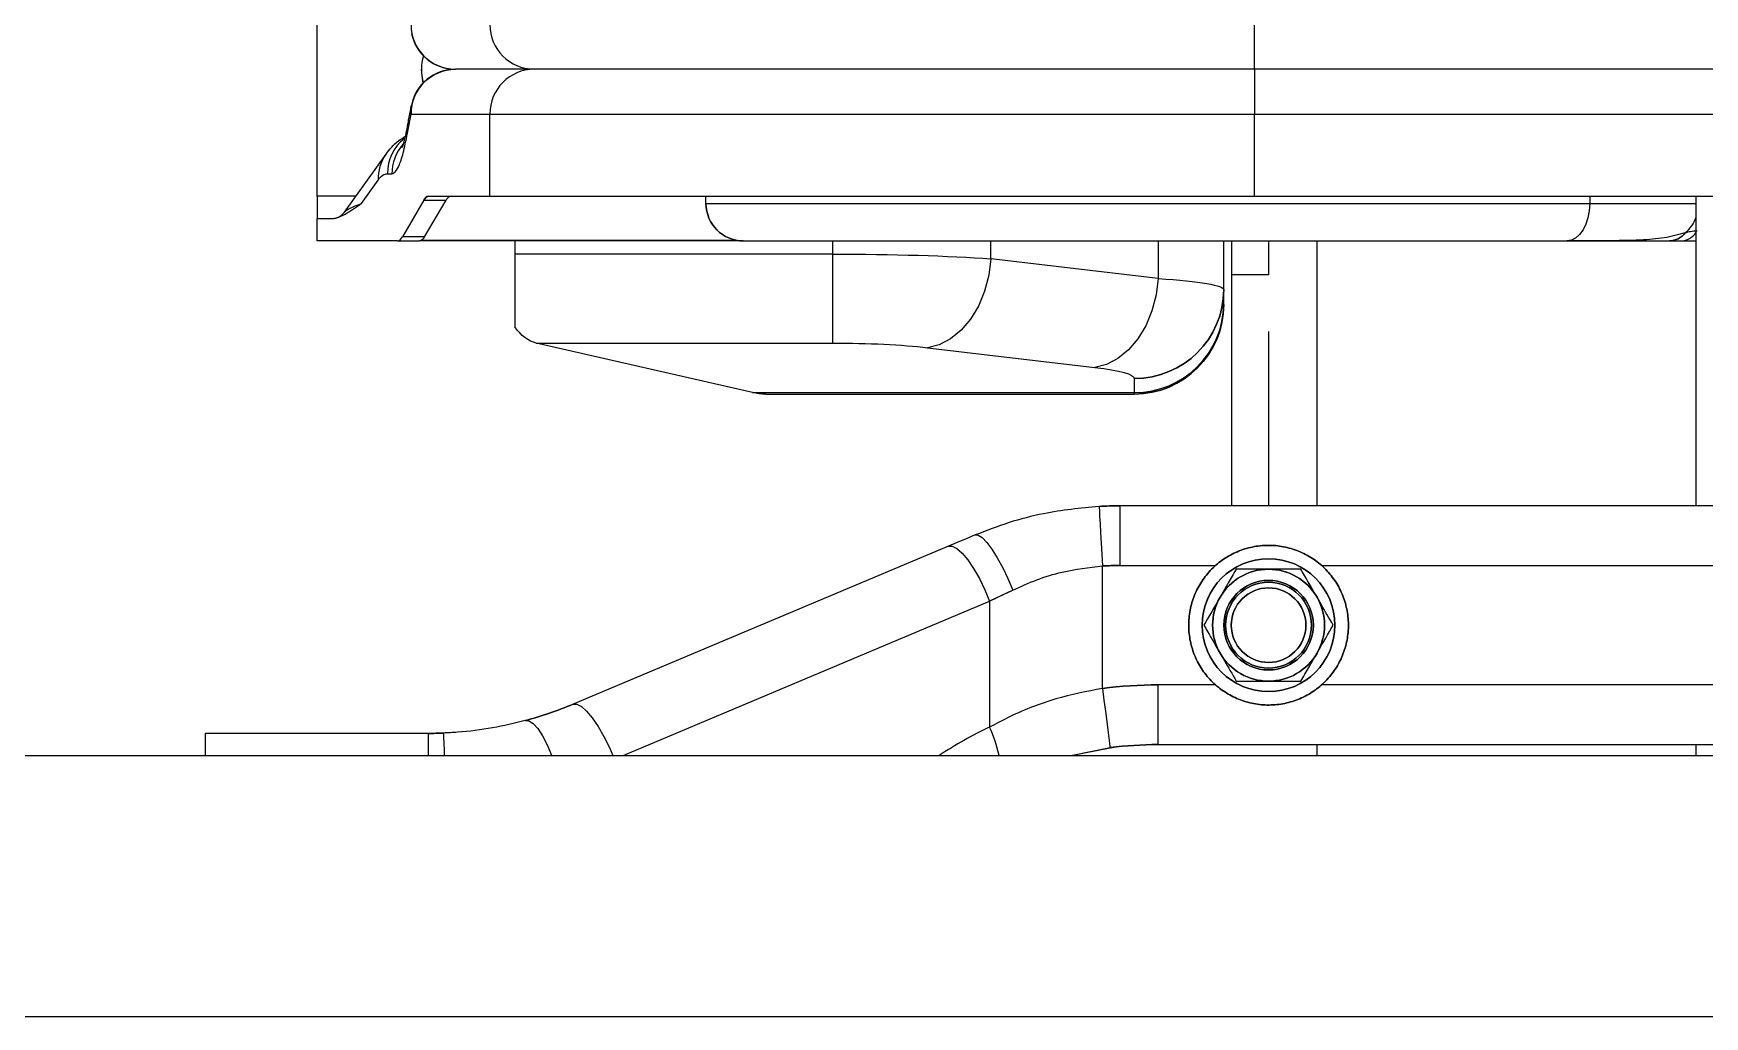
# Model space of a CAD drawing. Header units: inches. Extents: x -1851 to 6314, y -1304 to 4687.
# Drawn here: x -20.46 to -11.64, y 3146.52 to 3151.71 of the extents above; entities that cross this region are included whole.
import ezdxf

# ---------------------------------------------------------------- set-up
doc = ezdxf.new("R2010")
doc.units = ezdxf.units.IN
doc.header["$MEASUREMENT"] = 0

# ---------------------------------------------------------------- blocks, each defined once
blk = doc.blocks.new('2.4.20_7-7_Mid Plan View')
at = {"color": 7, "linetype": 'Continuous', "lineweight": 25}
for p, q in [((8.978616916656481, 1.149999979883432), (8.978616916656481, -1.149999972432852)), ((8.981566631317126, 0.2124999947845936), (8.978616916656481, 0.2124999947845936)), ((8.981566631317126, 0.1825890280306339), (8.981566631317126, 0.2124999947845936)), ((9.047566616058337, 0.1974999941885471), (9.050565921783434, 0.1974999941885471)), ((9.047566616058337, 0.1867254413664341), (9.047566616058337, 0.1974999941885471)), ((9.050565921783434, 0.1974999941885471), (9.050565921783434, 0.1954260803759098)), ((9.053566181182848, 0.1974999941885471), (9.050565921783434, 0.1974999941885471)), ((9.053566181182848, 0.1974999941885471), (9.081232273101794, 0.1974999941885471)), ((9.051401340484606, 0.1938375718891621), (9.059206211090075, 0.1882461346685886)), ((9.052566730499255, 0.1915615536272526), (9.055711948394762, 0.1893080063164234)), ((9.047566616058337, 0.1867254413664341), (9.047566616058337, 0.183755774050951)), ((9.053014003753649, 0.1831702776253223), (9.048118793487536, 0.186063427478075)), ((9.048118793487536, 0.1830937601625919), (9.048118793487536, 0.186063427478075)), ((9.056566440582262, 0.1880715824663639), (9.056566440582262, 0.1874641515314579)), ((9.047566616058337, 0.1403801031410694), (9.047566616058337, 0.183755774050951)), ((9.062281810760485, 0.1853283233940601), (9.064566814422594, 0.1848992593586445)), ((9.064566814422594, 0.1848992593586445), (9.064566814422594, 0.1743337400257587)), ((9.048118793487536, 0.1830937601625919), (9.053014003753649, 0.1802006103098392)), ((9.053014003753649, 0.1831702776253223), (9.053014003753649, 0.1802006103098392)), ((9.053566181182848, 0.1825082637369633), (9.053566181182848, 0.1743337400257587)), ((9.070566379547106, 0.1683944053947926), (9.070566379547106, 0.1789599098265171)), ((9.053566181182848, 0.1743337400257587), (9.064566814422594, 0.1743337400257587)), ((9.053566181182848, 0.1743337400257587), (9.053566181182848, 0.07188011333346367)), ((9.064566814422594, 0.1743337400257587), (9.064566814422594, 0.07188011333346367)), ((9.045790874481188, 0.1710000075399876), (9.036044322967516, 0.1710000075399876)), ((9.045790874481188, 0.128426406532526), (9.045790874481188, 0.1710000075399876)), ((9.047566616058337, 0.1710000075399876), (9.045790874481188, 0.1710000075399876)), ((9.027237140655505, 0.1391497291624546), (9.033873760223376, 0.1681241132318974)), ((9.033873760223376, 0.1681241132318974), (9.033873760223376, 0.128426406532526)), ((9.070566379547106, 0.07188011333346367), (9.070566379547106, 0.1683944053947926)), ((9.006639682769762, 0.1128998436033726), (8.985478603363024, 0.1632003970444202)), ((9.052566730499255, 0.145380113273859), (9.053566181182848, 0.145380113273859)), ((9.027237140655505, 0.1391497291624546), (9.027237140655505, 0.08800000324845314)), ((9.047566616058337, 0.1403801031410694), (9.047566616058337, 0.03002115339040756)), ((9.027032100677477, 0.1373486258089542), (9.027032100677477, 0.08800000324845314)), ((9.045790874481188, 0.128426406532526), (9.033873760223376, 0.128426406532526)), ((9.033252918243395, 0.1156984828412533), (9.030614101409899, 0.09327207878232002)), ((8.99926587295531, 0.107378538697958), (8.982411586761462, 0.107378538697958)), ((9.000780307769762, 0.104274895042181), (8.99926587295531, 0.107378538697958)), ((9.042532169342028, 0.0847867988049984), (9.045170986175524, 0.1072132028639317)), ((8.978616916656481, 0.09649438038468361), (8.979653560638415, 0.09123268350958824)), ((8.987587177276598, 0.09225906804203987), (9.004000865936266, 0.09225906804203987)), ((9.012066089630114, 0.08991097286343575), (9.004066669464098, 0.08991097286343575)), ((9.012066089630114, -0.08991097286343575), (9.012066089630114, 0.08991097286343575)), ((9.027237140655505, 0.08800000324845314), (9.027032100677477, 0.08800000324845314)), ((9.029116832733141, 0.08800000324845314), (9.027237140655505, 0.08800000324845314)), ((8.988065921783434, 0.08481782302260399), (8.980066501617419, 0.08481782302260399)), ((8.980066501617419, 0.08481782302260399), (8.980066501617419, -0.08481781557202339)), ((9.039032184600817, 0.07600000128149986), (9.039155208587633, 0.07600000128149986)), ((9.039155208587633, 0.07600000128149986), (9.04103490066527, 0.07600000128149986)), ((9.04103490066527, 0.07600000128149986), (9.047566616058337, 0.07600000128149986)), ((9.042993747711169, 0.07493000105023384), (9.047566616058337, 0.07493000105023384)), ((9.042993747711169, 0.07000240311026573), (9.042993747711169, 0.07493000105023384)), ((9.053566181182848, 0.07188011333346367), (9.064566814422594, 0.07188011333346367)), ((9.053566181182848, 0.07188011333346367), (9.053566181182848, -0.07188010588288307)), ((9.070566379547106, 0.07188011333346367), (9.064566814422594, 0.07188011333346367)), ((9.064566814422594, 0.07188011333346367), (9.064566814422594, -0.07188010588288307)), ((9.070566379547106, -0.07188010588288307), (9.070566379547106, 0.07188011333346367)), ((9.070566379547106, 0.07188011333346367), (9.076565944671618, 0.07188011333346367)), ((9.047566616058337, 0.07000240311026573), (9.042993747711169, 0.07000240311026573)), ((8.978616916656481, 0.06349999830126762), (8.980066501617419, 0.06349999830126762)), ((9.012066089630114, 0.06349999830126762), (9.047566616058337, 0.06349999830126762)), ((9.047566616058337, 0.01473612803965807), (9.047566616058337, 0.01270000170916319)), ((9.048646175384516, 0.01416824385523796), (9.048649036407458, 0.01415961422026157)), ((8.978616916656481, 0.01270000170916319), (8.980066501617419, 0.01270000170916319)), ((9.012066089630114, 0.01270000170916319), (9.053566181182848, 0.01270000170916319))]:
    blk.add_line(p, q, dxfattribs=at)
at = {"color": 8, "linetype": 'Continuous', "lineweight": 25}
for p, q in [((9.053566181182848, 0.1922866739332676), (9.053566181182848, 0.1974999941885471)), ((8.981566631317126, 0.1825890280306339), (8.978616916656481, 0.1825890280306339)), ((9.04766389083861, 0.1834765858948231), (9.04766389083861, 0.1413606889545918)), ((8.978616916656481, 0.1564603187143803), (8.99926587295531, 0.107378538697958)), ((9.052566730499255, 0.145380113273859), (9.052566730499255, 0.02696575410664082)), ((9.047566616058337, 0.128426406532526), (9.045790874481188, 0.128426406532526)), ((9.045170986175524, 0.1072132028639317), (9.047566616058337, 0.1072132028639317)), ((9.004066669464098, 0.08991097286343575), (9.004066669464098, 0.07710563018918037)), ((8.988065921783434, 0.07710563018918037), (8.988065921783434, 0.08481782302260399)), ((9.047566616058337, 0.0847867988049984), (9.042532169342028, 0.0847867988049984)), ((8.988065921783434, -0.06289437040686607), (8.988065921783434, 0.06289437040686607)), ((9.004066669464098, 0.06289437040686607), (9.004066669464098, -0.06289437040686607)), ((9.053566181182848, 0.02696575410664082), (9.052566730499255, 0.02696575410664082)), ((9.052566730499255, 0.02696575410664082), (9.052566730499255, 0.01270000170916319))]:
    blk.add_line(p, q, dxfattribs=at)
at = {"color": 8, "linetype": 'Continuous', "lineweight": 25, "flags": 128}
for points in [[(9.062281810760485, 0.1853283233940601), (9.06284829330443, 0.1853494681417942), (9.063295566558825, 0.1853027231991291)], [(8.981607639312731, 0.1805648095905781), (8.98145409774779, 0.1805585958063602), (8.980999195098864, 0.1805401630699635), (8.980260097503649, 0.180510226637125), (8.97926636886596, 0.180469948798418), (8.978616916656481, 0.1804436631500721)], [(8.983278476715075, 0.1696162261068821), (8.983239376068102, 0.1691089607775211), (8.982875072479235, 0.168535266071558), (8.98219987106322, 0.1679194457828999), (8.981243335723864, 0.1672875769436359), (8.980046474456774, 0.1666664220392704), (8.978657924652087, 0.1660822965204716), (8.978616916656481, 0.166066724807024)], [(8.985478603363024, 0.1632003970444202), (8.985497676849352, 0.1626980192959309), (8.98518773269652, 0.1620802916586399), (8.984564983367907, 0.1613746024668217), (8.983654224395739, 0.1606122888624668), (8.982497417449938, 0.1598271615803242), (8.98114606094359, 0.159054059535265), (8.97966023635863, 0.1583272852003574), (8.978616916656481, 0.1578808464109898)]]:
    blk.add_lwpolyline(points, dxfattribs=at)
at = {"color": 7, "linetype": 'Continuous', "lineweight": 25, "flags": 128}
for points in [[(9.068743907928454, 0.1832669265568256), (9.068977558135973, 0.1833244897425175), (9.070526325225817, 0.1834999956190586)], [(9.045170986175524, 0.1072132028639317), (9.042959415435778, 0.1074896864593029), (9.040824138641344, 0.1080493740737438), (9.038838588714587, 0.1088729463517666), (9.037071430206286, 0.1099320016801357), (9.035584651947008, 0.1111899949610233), (9.034427845001208, 0.1126035340130329), (9.033641063690173, 0.114123847335577), (9.033252918243395, 0.1156984828412533)], [(9.006639682769762, 0.1128998436033726), (9.00665875625609, 0.1123974733054638), (9.006348812103258, 0.1117797382175922), (9.005725109100329, 0.1110740564763546), (9.004815303802484, 0.1103117354214191), (9.003658496856676, 0.1095266081392765), (9.002307140350329, 0.1087535060942173), (9.000821315765368, 0.1080267317593098), (8.99926587295531, 0.107378538697958)], [(9.008154117584215, 0.10929961130023), (9.007645809173571, 0.1105068735778332), (9.007141315460192, 0.1117071397602558), (9.006639682769762, 0.1128998436033726)], [(9.008154117584215, 0.10929961130023), (9.008137905120837, 0.1088939271867275), (9.007804119110094, 0.1083719842135906), (9.007167064666735, 0.1077562905848026), (9.00625535202025, 0.1070733778178692), (9.005108081817614, 0.1063527055084705), (9.003772937774645, 0.1056253425776958), (9.002310001373278, 0.104922641068697), (9.000780307769762, 0.104274895042181)], [(8.987587177276598, 0.09225906804203987), (8.986039363861071, 0.09205882623791695), (8.98455067825316, 0.09186628833413124), (8.983179294586169, 0.0916888378560543), (8.98197671127318, 0.09153330698609352), (8.980990612030016, 0.09140566363930702), (8.9802572364807, 0.09131081774830818), (8.979805194854723, 0.0912524051964283), (8.979653560638415, 0.09123268350958824)], [(9.011987888336169, 0.09270631894469261), (9.011834346771227, 0.09269772842526436), (9.011380397796618, 0.09267227724194527), (9.01064225387572, 0.09263094142079353), (9.009648525238024, 0.0925753228366375), (9.008438312530505, 0.09250754490494728), (9.007057392120348, 0.0924302227795124), (9.005559169769281, 0.09234632179141045), (9.004000865936266, 0.09225906804203987)], [(9.042532169342028, 0.0847867988049984), (9.040320598602289, 0.08506328240036964), (9.038185321807848, 0.08562296256422997), (9.03619977188109, 0.08644654229283333), (9.03443261337279, 0.08750559762120247), (9.032945835113512, 0.08876359090209007), (9.031789028167712, 0.09017712995409966), (9.031002246856676, 0.09169744327664375), (9.030614101409899, 0.09327207878232002)], [(9.052566730499255, 0.02696575410664082), (9.051591121673571, 0.02702446281909943), (9.050652706146227, 0.02719833329319954), (9.049788677215563, 0.02748068235814571), (9.04903050613402, 0.02786066010594368), (9.048408710479723, 0.02832366526126862), (9.047947132110583, 0.02885190211236477), (9.047661983489977, 0.02942507527768612), (9.047566616058337, 0.03002115339040756)]]:
    blk.add_lwpolyline(points, dxfattribs=at)
at = {"color": 7, "linetype": 'Continuous', "lineweight": 25}
for radius in [0.008899999999999655, 0.00600000000000227, 0.005749999999998731, 0.004999999999998858]:
    blk.add_circle((8.996066346217159, 0.07000000143648322), radius, dxfattribs=at)
at = {"color": 8, "linetype": 'Continuous', "lineweight": 25}
for centre, radius, start, end in [((9.055883785710964, 0.1835920569212703), 0.00571853176533434, 54.44437644904148, 91.72195165975398), ((9.056576995496801, 0.1820564034183576), 0.00601518830842919, 38.32860172766701, 90.10053756182958), ((9.056570622661976, 0.1814292924580627), 0.006034860522445154, 49.27456143060407, 90.03970523188623), ((9.06496676702562, 0.1809102811571393), 0.004008978570258373, 78.43694918407405, 95.72559313843215), ((8.930066346217156, 0.08239870354512391), 0.05800000000000305, 25.51115838968709, 33.16642378416205), ((8.973631956859112, 0.126966334942864), 0.02146540619123364, 283.4285299490258, 294.1428472533921), ((9.050064970366105, 0.0147955739171266), 0.002499061435720119, 181.3630393906371, 236.986655317402), ((9.052465834805414, 0.01736965099709664), 0.00498385451029049, 219.9677000795898, 249.5463814380962), ((9.052470611393769, 0.01737072528482031), 0.004991559840874433, 220.0389436383658, 249.3454688877891)]:
    blk.add_arc(centre, radius, start, end, dxfattribs=at)
at = {"color": 7, "linetype": 'Continuous', "lineweight": 25}
for centre, radius, start, end in [((9.04844985984094, 0.1869008548017632), 0.0009004940048676027, 191.2328589594889, 248.4292587916995), ((9.048449811322602, 0.1839311470177449), 0.0009004385333286092, 191.2309346265793, 248.4311831245182), ((9.064596255294685, 0.178929128344663), 0.005970203605319637, 0.2954098264737676, 90.28254389036731), ((9.064566346217159, 0.1789599154050165), 0.006000000000003063, 0, 78.42484542471738), ((9.07656634621716, 0.1789599154050165), 0.005999999999999652, 101.575154575236, 180), ((9.07653650379952, 0.178929128344663), 0.005970203605316243, 89.71745610960053, 179.7045901735531), ((9.031566346217158, 0.1825890292047632), 0.05000000000000249, 180, 182.3202151889458), ((9.052682985918583, 0.1823328907701693), 0.0009004385333288086, 11.23093462678761, 68.43118312413337), ((9.070532054481877, 0.1765000014364659), 0.007000000000001047, 74.73667991958321, 104.8078126904653), ((9.052682937400224, 0.1793631829861511), 0.0009004940048858953, 11.23285896011146, 68.42925879052544), ((9.064596261420153, 0.1683636151221037), 0.005970197525272597, 0.2954944937541811, 90.28260296469156), ((9.07653649767406, 0.1683636151221322), 0.005970197525262629, 89.71739703530682, 179.7045055063403), ((9.031566346217158, 0.1825890292047632), 0.05000000000000238, 195.0377895042695, 202.8159866547315), ((9.052566346217159, 0.1403801099505699), 0.004999999999998858, 90, 180), ((8.930066346217156, 0.08481781989948445), 0.05800000000000424, 0, 7.371212211956043), ((8.96206634621716, 0.08991097366819645), 0.04200000000000065, 0, 3.204902050822581), ((8.96206634621716, 0.08991097366819645), 0.05000000000000052, 0, 3.204902050822581), ((8.930066346217156, 0.08481781989948445), 0.05000000000000222, 0, 7.371212211956043), ((9.039032054481869, 0.08800000143645548), 0.01200000000000272, 180, 270), ((9.039198610046402, 0.08796145405042921), 0.01196153150854876, 179.8153488813541, 269.7921063981848), ((9.041077914649495, 0.0879610692215067), 0.01196114528246766, 179.8134995177888, 269.7939557617491), ((8.996066346217159, 0.07000000143648322), 0.01070000000000222, 91.87499999999073, 103.1250000000065), ((8.996066346217159, 0.07000000143648322), 0.01070000000000222, 80.62499999999986, 91.87499999999073), ((8.996066346217159, 0.07000000143648322), 0.01070000000000235, 125.6249999999912, 136.8750000000008), ((8.996066346217159, 0.07000000143648322), 0.0106999999999986, 114.3749999999999, 125.6249999999912), ((8.996066346217159, 0.07000000143648322), 0.01069999999999899, 103.1250000000065, 114.3749999999999), ((8.996066346217159, 0.07000000143648322), 0.01069999999999878, 69.374999999998, 80.62499999999986), ((8.996066346217159, 0.07000000143648322), 0.01070000000000279, 58.12500000000664, 69.374999999998), ((8.996066346217159, 0.07000000143648322), 0.01070000000000279, 46.87500000001175, 58.12500000000664), ((8.996066346217159, 0.07000000143648322), 0.01070000000000235, 136.8750000000008, 148.1249999999977), ((8.996066346217159, 0.07000000143648322), 0.007500000000001459, 120.0000000000059, 180), ((8.996066346217159, 0.07000000143648322), 0.007500000000001459, 59.99999999999407, 120.0000000000059), ((8.996066346217159, 0.07000000143648322), 0.007500000000001459, 0, 59.99999999999407), ((8.996066346217159, 0.07000000143648322), 0.0106999999999986, 35.62499999999674, 46.87500000001175), ((8.996066346217159, 0.07000000143648322), 0.0106999999999986, 24.37500000000446, 35.62499999999674), ((8.996066346217159, 0.07000000143648322), 0.01070000000000134, 148.1249999999977, 159.3749999999914), ((8.996066346217159, 0.07000000143648322), 0.01069999999999853, 13.12500000001192, 24.37500000000446), ((8.996066346217159, 0.07000000143648322), 0.01070000000000242, 170.6249999999887, 181.8750000000022), ((8.996066346217159, 0.07000000143648322), 0.01070000000000242, 159.3749999999914, 170.6249999999887), ((8.996066346217159, 0.07000000143648322), 0.01070000000000057, 1.875000000002146, 13.12500000001192), ((8.996066346217159, 0.07000000143648322), 0.01070000000000057, 181.8750000000022, 193.1249999999977), ((8.996066346217159, 0.07000000143648322), 0.007500000000001459, 180, 239.9999999999941), ((8.996066346217159, 0.07000000143648322), 0.007500000000001459, 300.0000000000048, 0), ((8.996066346217159, 0.07000000143648322), 0.01070000000000242, 350.6249999999887, 1.875000000002146), ((8.996066346217159, 0.07000000143648322), 0.01070000000000026, 193.1249999999977, 204.3750000000045), ((8.996066346217159, 0.07000000143648322), 0.01070000000000242, 339.3750000000061, 350.6249999999887), ((8.996066346217159, 0.07000000143648322), 0.01070000000000058, 204.3750000000045, 215.6250000000128), ((8.996066346217159, 0.07000000143648322), 0.01070000000000134, 328.1249999999977, 339.3750000000061), ((8.996066346217159, 0.07000000143648322), 0.01070000000000476, 215.6250000000128, 226.874999999995), ((8.996066346217159, 0.07000000143648322), 0.007500000000001459, 239.9999999999941, 300.0000000000048), ((8.996066346217159, 0.07000000143648322), 0.01070000000000134, 316.8750000000009, 328.1249999999977), ((8.996066346217159, 0.07000000143648322), 0.01070000000000476, 226.874999999995, 238.1249999999924), ((8.996066346217159, 0.07000000143648322), 0.01070000000000011, 238.1249999999924, 249.3750000000027), ((8.996066346217159, 0.07000000143648322), 0.01070000000000093, 294.3749999999937, 305.6249999999912), ((8.996066346217159, 0.07000000143648322), 0.0106999999999986, 305.6249999999912, 316.8750000000009), ((8.996066346217159, 0.07000000143648322), 0.01070000000000215, 249.3750000000027, 260.6250000000031), ((8.996066346217159, 0.07000000143648322), 0.01070000000000215, 260.6250000000031, 271.8749999999907), ((8.996066346217159, 0.07000000143648322), 0.01069999999999899, 271.8749999999907, 283.1250000000047), ((8.996066346217159, 0.07000000143648322), 0.01070000000000093, 283.1250000000047, 294.3749999999937), ((9.05024570666625, 0.01631762971260287), 0.002679246141194136, 180.6173693926972, 233.3440919959737), ((9.050246264339055, 0.01631140907397821), 0.002679805619434724, 180.6208774769205, 233.4143489784918)]:
    blk.add_arc(centre, radius, start, end, dxfattribs=at)
at = {"color": 8, "linetype": 'Continuous', "lineweight": 25, "extrusion": (0, 0, -1)}
blk.add_ellipse((9.052566346217159, 0.1856222108395684), major_axis=(-0.001407997862647788, 0.008289600608815126), ratio=0.1648164846434843, start_param=0.1648016987791448, end_param=0.8004406874637187, dxfattribs=at)
at = {"color": 7, "linetype": 'Continuous', "lineweight": 25, "extrusion": (0, 0, -1)}
for centre, major_axis, ratio, start_param, end_param in [((9.01256634621716, 0.1880715889469684), (-0.04399999999999916, 0), 0.1432846062742396, 2.944197093739786, 3.141592653589792), ((9.045791192872809, 0.1674036711612246), (-0.0119999999999993, 0), 0.5137614678898509, 0.1171249196963481, 0.6228265854122981), ((9.05703205448187, 0.1373486252896896), (-0.03000000000000337, 0), 0.5137614678897633, 0, 0.117124919696348), ((9.031755466060059, 0.1284264083076607), (0, 0.01800000000000066), 0.1176634578614684, 1.570796326794897, 2.356194490192094), ((9.043673250631304, 0.1284264083076607), (0, 0.02999999999999997), 0.07059807471688373, 1.570796326794897, 2.356194490192058), ((9.02911669748018, 0.1060000014364846), (0, 0.01800000000000066), 0.1176634578614684, 2.356194490192094, 3.141592653589792), ((9.041034482051433, 0.1060000014364846), (0, 0.02999999999999997), 0.07059807471688373, 2.356194490192709, 3.141592653589791)]:
    blk.add_ellipse(centre, major_axis=major_axis, ratio=ratio, start_param=start_param, end_param=end_param, dxfattribs=at)
at = {"color": 7, "linetype": 'Continuous', "lineweight": 25}
for points, knots in [([(9.050565921783434, 0.1954260803759098), (9.050588840677872, 0.1952369269240819), (9.050657612114751, 0.1946693448050496), (9.05112869268893, 0.1937251763827703), (9.051841435800494, 0.1926310618349589), (9.05230935361767, 0.1919104468849469), (9.05256354997918, 0.1915658650557077), (9.052566730499255, 0.1915615536272526)], [0, 0, 0, 0, 0.1464037543142244, 0.4393055072735001, 0.7322733593690604, 0.9966501882663106, 1, 1, 1, 1]), ([(9.050622188568102, 0.1949949450790882), (9.050622505803464, 0.1949935293028204), (9.050657436681025, 0.1948376377669376), (9.05077424482322, 0.1945399164731043), (9.051035423768607, 0.1941387848582963), (9.051279470927579, 0.1939378817490933), (9.051401340484606, 0.1938375569880009)], [0, 0, 0, 0, 0.003056852996685747, 0.3365909702571975, 0.6687141742596876, 1, 1, 1, 1]), ([(9.059206211090075, 0.1882461346685886), (9.059517812170636, 0.1880060562774872), (9.06012611762814, 0.1875373769158273), (9.060961774494114, 0.1866763577442896), (9.061406821834037, 0.1859573397156566), (9.061602794647204, 0.1856407262384892)], [0, 0, 0, 0, 0.3701808604329945, 0.722664495441537, 1, 1, 1, 1]), ([(9.056566440582262, 0.1874641515314579), (9.056626851923934, 0.1872966972543111), (9.056749414745017, 0.1869569652099301), (9.05778231939507, 0.1864194741465042), (9.059524444371132, 0.1858591784844918), (9.061353022198691, 0.1855071360965894), (9.062281810760485, 0.1853283233940601)], [0, 0, 0, 0, 0.2156751650748037, 0.4375628141798842, 0.714321579839608, 1, 1, 1, 1]), ([(9.060078823089587, 0.1860664077103138), (9.060075922717584, 0.1860677139539177), (9.060067178403525, 0.1860716521398444), (9.060329821711765, 0.185972406826636), (9.060853417419619, 0.1858180913876595), (9.061710059335976, 0.1856094162238833), (9.062554494801002, 0.1854301283318307), (9.063181828329522, 0.1853263137100214), (9.063337528228754, 0.1853005476295948)], [0, 0, 0, 0, 0.0826311484429938, 0.2491241510854437, 0.4410219264891492, 0.664562483257165, 0.9167466982438981, 1, 1, 1, 1]), ([(9.063293659210192, 0.1852939315140247), (9.063876368889726, 0.1851958266385338), (9.064730567953408, 0.1850520138690968), (9.065510896226439, 0.1848864947648963), (9.065758907318102, 0.1848338879644871)], [0, 0, 0, 0, 0.6821708244687409, 0.9999999999999999, 0.9999999999999999, 0.9999999999999999, 0.9999999999999999]), ([(8.983278476715075, 0.1696162261068821), (8.982931096669038, 0.1710557646458426), (8.982226694012557, 0.1739748003892601), (8.981756582672514, 0.1777176260818578), (8.98164052556957, 0.1799361598255587), (8.981607639312731, 0.1805648095905781)], [0, 0, 0, 0, 0.4108227640532818, 0.8330491334723662, 0.9999999999999999, 0.9999999999999999, 0.9999999999999999, 0.9999999999999999]), ([(9.011987888336169, 0.09270631894469261), (9.011739138006721, 0.09520121657214986), (9.011330606185542, 0.09929867876917342), (9.009882582224225, 0.1048344046705267), (9.008732526498132, 0.1078053861611465), (9.008154117584215, 0.10929961130023)], [0, 0, 0, 0, 0.4362484197065114, 0.7164668355827369, 1, 1, 1, 1]), ([(8.987587177276598, 0.09225906804203987), (8.987176248856134, 0.0943625358360407), (8.98633979640871, 0.098644183677294), (8.984371811453226, 0.1036576558711033), (8.98289252488998, 0.1064656257902072), (8.982411586761462, 0.107378538697958)], [0, 0, 0, 0, 0.394576488261877, 0.8031677851159329, 1, 1, 1, 1]), ([(9.000780307769762, 0.104274895042181), (9.001256548250293, 0.103216098572517), (9.002215905633104, 0.1010832177033478), (9.00344156844972, 0.09707758219542484), (9.003790692363818, 0.09406977586368725), (9.004000865936266, 0.09225906804203987)], [0, 0, 0, 0, 0.281780664822103, 0.5676299520579198, 1, 1, 1, 1]), ([(8.996066295623766, 0.0786602534353733), (8.995789918248558, 0.07850068936485854), (8.99456851254794, 0.07779552142133639), (8.993298829656407, 0.0770624120144987), (8.992316448211657, 0.07649518921971321)], [0, 0, 0, 0, 0.2262781114133212, 1, 1, 1, 1]), ([(8.999816143035876, 0.07649518921971321), (8.999727411484418, 0.07654653344070539), (8.998461820698228, 0.07727886339515067), (8.99722054475139, 0.07799465061376054), (8.996066295623766, 0.0786602534353733)], [0, 0, 0, 0, 0.07011077547901916, 1, 1, 1, 1]), ([(8.992316448211657, 0.07649518921971321), (8.992006805156588, 0.07631652924717969), (8.990737602803758, 0.07558421617315503), (8.989501292563492, 0.07487005480822972), (8.988566600799548, 0.07433012500405312)], [0, 0, 0, 0, 0.2439666569902395, 1, 1, 1, 1]), ([(9.003565990447985, 0.07433012500405312), (9.002957143895326, 0.07468176879402222), (9.001728115966468, 0.07539160288445146), (9.000457373858207, 0.07612507227821652), (8.999816143035876, 0.07649518921971321)], [0, 0, 0, 0, 0.4953887038367636, 1, 1, 1, 1]), ([(8.988566600799548, 0.07433012500405312), (8.988566600799548, 0.07362689692470781), (8.988566600799548, 0.0722075573490315), (8.988566600799548, 0.07074029460454767), (8.988566600799548, 0.07000000402331352)], [0, 0, 0, 0, 0.4954614747552007, 1, 1, 1, 1]), ([(9.003565990447985, 0.07000000402331352), (9.003565990447985, 0.07010268398957464), (9.003565990448, 0.07156492844640638), (9.003565990447992, 0.07299783670271154), (9.003565990447985, 0.07433012500405312)], [0, 0, 0, 0, 0.07022079364668118, 1, 1, 1, 1]), ([(8.988566600799548, 0.07000000402331352), (8.988566600799548, 0.0698973240573082), (8.988566600799555, 0.06843507715299779), (8.988566600799555, 0.0670021663913758), (8.988566600799548, 0.06566987559199333)], [0, 0, 0, 0, 0.07022067593795363, 1, 1, 1, 1]), ([(9.003565990447985, 0.06566987559199333), (9.003565990447985, 0.06637310367381133), (9.003565990447985, 0.06779244565353792), (9.003565990447985, 0.06925971093386352), (9.003565990447985, 0.07000000402331352)], [0, 0, 0, 0, 0.495460637294494, 1, 1, 1, 1]), ([(8.988566600799548, 0.06566987559199333), (8.989175447876445, 0.06531823520202806), (8.990404478937226, 0.06460840677732449), (8.991675217909592, 0.06387493176569592), (8.992316448211657, 0.06350481137633324)], [0, 0, 0, 0, 0.4953878679938091, 1, 1, 1, 1]), ([(8.999816143035876, 0.06350481137633324), (9.00079852619984, 0.06407202843416826), (9.002068212668494, 0.06480513120865794), (9.003289613227597, 0.06551030876420327), (9.003565990447985, 0.06566987559199333)], [0, 0, 0, 0, 0.7737210628181763, 1, 1, 1, 1]), ([(8.992316448211657, 0.06350481137633324), (8.992405179763121, 0.06345346715531264), (8.993670770549304, 0.06272113720086736), (8.994912046496143, 0.06200534998228591), (8.996066295623766, 0.06133974716067314)], [0, 0, 0, 0, 0.07011077547901916, 1, 1, 1, 1]), ([(8.996066295623766, 0.06133974716067314), (8.997001430769696, 0.06187945856700594), (8.998238022706733, 0.06259315516618358), (8.999506832230754, 0.06332612720939323), (8.999816143035876, 0.06350481137633324)], [0, 0, 0, 0, 0.7562196694904899, 1, 1, 1, 1]), ([(9.048646175384516, 0.01416824385523796), (9.048390836652093, 0.01508733018559383), (9.047876795162924, 0.01693761158026064), (9.047633269240055, 0.02048511479623016), (9.04755806881769, 0.02476255886264767), (9.047563757354364, 0.02826236763760903), (9.047566616058337, 0.03002115339040756)], [0, 0, 0, 0, 0.2119843694069155, 0.4267615801947123, 0.711926099244143, 1, 1, 1, 1]), ([(9.047566616058337, 0.03002115339040756), (9.047566616058337, 0.02992249193366092), (9.047566616058337, 0.02977447833612246), (9.047566616058337, 0.02957834009333737), (9.047566616058337, 0.02928507490165089), (9.047566616058337, 0.02895495034141504), (9.047566616058337, 0.0285462765051534), (9.047566616058337, 0.02816587905763868), (9.047566616058337, 0.02770456920285369), (9.047566616058344, 0.02712382859076001), (9.047566616058337, 0.02639607232038088), (9.047566616058337, 0.025573805864326), (9.047566616058337, 0.02455339858840944), (9.047566616058337, 0.02329368532647891), (9.047566616058337, 0.02164483541380946), (9.047566616058337, 0.01953266018151112), (9.047566616058337, 0.01770800222251978), (9.047566616058337, 0.01664510319068313), (9.047566616058337, 0.01628876104950905)], [0, 0, 0, 0, 0.01623646859544215, 0.0243582266872439, 0.03248165970980969, 0.06498122567735941, 0.07971725219640366, 0.1017971215834769, 0.1299914785510732, 0.159534563333484, 0.2037021475659509, 0.2600897402675112, 0.3104455932989192, 0.3967125409981453, 0.5082088801245065, 0.6566494134887105, 0.884890022941628, 1, 1, 1, 1]), ([(9.047566616058337, 0.01628237031400204), (9.047566616058337, 0.01609129573580503), (9.047566616058337, 0.01562201186561651), (9.047566616058337, 0.01506584491801277), (9.047566616058337, 0.01473612803965807)], [0, 0, 0, 0, 0.407162040539756, 1, 1, 1, 1]), ([(9.048649036407458, 0.01415961422026157), (9.048723034245523, 0.01392493786167392), (9.048895045816064, 0.0133794212619307), (9.048918763264833, 0.0128557577901347), (9.048932277679437, 0.01255736965686083)], [0, 0, 0, 0, 0.4301910495237516, 1, 1, 1, 1])]:
    blk.add_open_spline(points, degree=3, knots=knots, dxfattribs=at)
blk = doc.blocks.new('2.4.20_8_Plan View')
at = {"color": 7, "linetype": 'Continuous', "lineweight": 25}
for p, q in [((9.507369041442857, 1.149999976158142), (9.507369041442857, -1.149999976158142)), ((9.542368888854973, 1.115000009536743), (9.542368888854973, -1.115000009536743)), ((9.504420280456529, 0.1825890243053436), (9.504420280456529, 0.2124999910593033)), ((9.504420280456529, 0.2124999910593033), (9.507369041442857, 0.2124999910593033)), ((9.43241977691649, 0.1974999904632568), (9.404754161834703, 0.1974999904632568)), ((9.43241977691649, 0.1974999904632568), (9.435420036315904, 0.1974999904632568)), ((9.43841981887816, 0.1974999904632568), (9.435420036315904, 0.1974999904632568)), ((9.435420036315904, 0.1974999904632568), (9.435420036315904, 0.1954260766506195)), ((9.43841981887816, 0.1867254376411438), (9.43841981887816, 0.1974999904632568)), ((9.434584617614732, 0.1938375681638718), (9.426779747009263, 0.1882461309432983)), ((9.433419704437242, 0.1915615499019623), (9.430274486541734, 0.1893080025911331)), ((9.429419994354234, 0.1880715787410736), (9.429419994354234, 0.1874641478061676)), ((9.432971954345689, 0.183170273900032), (9.43786764144896, 0.1860634237527847)), ((9.43786764144896, 0.1830937564373016), (9.43786764144896, 0.1860634237527847)), ((9.43841981887816, 0.1867254376411438), (9.43841981887816, 0.1837557703256607)), ((9.423704624176011, 0.1853283196687698), (9.421419620513902, 0.1848992556333542)), ((9.421419620513902, 0.1848992556333542), (9.421419620513902, 0.1743337363004684)), ((9.43841981887816, 0.1403800994157791), (9.43841981887816, 0.1837557703256607)), ((9.43241977691649, 0.182508260011673), (9.43241977691649, 0.1743337363004684)), ((9.432971954345689, 0.183170273900032), (9.432971954345689, 0.180200606584549)), ((9.43786764144896, 0.1830937564373016), (9.432971954345689, 0.180200606584549)), ((9.41542005538939, 0.1683944016695023), (9.41542005538939, 0.1789599061012268)), ((9.421419620513902, 0.1743337363004684), (9.421419620513902, 0.07188010960817337)), ((9.43241977691649, 0.1743337363004684), (9.421419620513902, 0.1743337363004684)), ((9.43241977691649, 0.1743337363004684), (9.43241977691649, 0.07188010960817337)), ((9.43841981887816, 0.1710000038146973), (9.44019508361815, 0.1710000038146973)), ((9.44019508361815, 0.1284264028072357), (9.44019508361815, 0.1710000038146973)), ((9.44019508361815, 0.1710000038146973), (9.449941635131822, 0.1710000038146973)), ((9.41542005538939, 0.07188010960817337), (9.41542005538939, 0.1683944016695023)), ((9.45211267471312, 0.1681241095066071), (9.45211267471312, 0.1284264028072357)), ((9.458748340606675, 0.1391497254371643), (9.45211267471312, 0.1681241095066071)), ((9.479346752166734, 0.1128998398780823), (9.500507354736321, 0.1632003933191299)), ((9.433419704437242, 0.1453801095485687), (9.43241977691649, 0.1453801095485687)), ((9.43841981887816, 0.1403800994157791), (9.43841981887816, 0.03002114966511726)), ((9.458748340606675, 0.1391497254371643), (9.458748340606675, 0.08799999952316284)), ((9.458954334259019, 0.1373486220836639), (9.458954334259019, 0.08799999952316284)), ((9.44019508361815, 0.1284264028072357), (9.45211267471312, 0.1284264028072357)), ((9.452733039855943, 0.115698479115963), (9.455371856689439, 0.09327207505702972)), ((9.443454265594468, 0.0847867950797081), (9.440815448760972, 0.1072131991386414)), ((9.486720561981187, 0.1073785349726677), (9.503574371337876, 0.1073785349726677)), ((9.507369041442857, 0.09649437665939331), (9.50633335113524, 0.09123267978429794)), ((9.498399257659898, 0.09225906431674957), (9.48198556900023, 0.09225906431674957)), ((9.473919868469224, 0.08991096913814545), (9.481919765472398, 0.08991096913814545)), ((9.473919868469224, -0.08991097658872604), (9.473919868469224, 0.08991096913814545)), ((9.456869602203362, 0.08799999952316284), (9.458748340606675, 0.08799999952316284)), ((9.458748340606675, 0.08799999952316284), (9.458954334259019, 0.08799999952316284)), ((9.497920036315904, 0.08481781929731369), (9.50591945648192, 0.08481781929731369)), ((9.50591945648192, 0.08481781929731369), (9.50591945648192, -0.08481781929731369)), ((9.444951534271226, 0.07599999755620956), (9.43841981887816, 0.07599999755620956)), ((9.473919868469224, 0.07492999732494354), (9.43841981887816, 0.07492999732494354)), ((9.446830749511705, 0.07599999755620956), (9.444951534271226, 0.07599999755620956)), ((9.44695425033568, 0.07599999755620956), (9.446830749511705, 0.07599999755620956)), ((9.41542005538939, 0.07188010960817337), (9.40942001342772, 0.07188010960817337)), ((9.41542005538939, 0.07188010960817337), (9.421419620513902, 0.07188010960817337)), ((9.41542005538939, -0.07188010960817337), (9.41542005538939, 0.07188010960817337)), ((9.43241977691649, 0.07188010960817337), (9.421419620513902, 0.07188010960817337)), ((9.421419620513902, 0.07188010960817337), (9.421419620513902, -0.07188010960817337)), ((9.43241977691649, 0.07188010960817337), (9.43241977691649, -0.07188010960817337)), ((9.450585365295396, 0.07000239938497543), (9.473919868469224, 0.07000239938497543)), ((9.473919868469224, 0.06349999457597733), (9.43841981887816, 0.06349999457597733)), ((9.507369041442857, 0.06349999457597733), (9.50591945648192, 0.06349999457597733)), ((9.43733978271483, 0.01416824012994766), (9.43733692169188, 0.01415961049497128)), ((9.43841981887816, 0.01473612431436777), (9.43841981887816, 0.01269999798387289)), ((9.473919868469224, 0.01269999798387289), (9.43241977691649, 0.01269999798387289)), ((9.507369041442857, 0.01269999798387289), (9.50591945648192, 0.01269999798387289))]:
    blk.add_line(p, q, dxfattribs=at)
at = {"color": 8, "linetype": 'Continuous', "lineweight": 25}
for p, q in [((9.43241977691649, 0.1922866702079773), (9.43241977691649, 0.1974999904632568)), ((9.438322544097886, 0.1834765821695328), (9.438322544097886, 0.1413606852293015)), ((9.504420280456529, 0.1825890243053436), (9.507369041442857, 0.1825890243053436)), ((9.507369041442857, 0.15646031498909), (9.486720561981187, 0.1073785349726677)), ((9.433419704437242, 0.1453801095485687), (9.433419704437242, 0.02696575038135052)), ((9.43841981887816, 0.1284264028072357), (9.44019508361815, 0.1284264028072357)), ((9.440815448760972, 0.1072131991386414), (9.43841981887816, 0.1072131991386414)), ((9.481919765472398, 0.08991096913814545), (9.481919765472398, 0.07710562646389008)), ((9.43841981887816, 0.0847867950797081), (9.443454265594468, 0.0847867950797081)), ((9.497920036315904, 0.07710562646389008), (9.497920036315904, 0.08481781929731369)), ((9.481919765472398, 0.06289436668157578), (9.481919765472398, -0.06289437413215637)), ((9.497920036315904, -0.06289437413215637), (9.497920036315904, 0.06289436668157578)), ((9.43241977691649, 0.02696575038135052), (9.433419704437242, 0.02696575038135052)), ((9.433419704437242, 0.02696575038135052), (9.433419704437242, 0.01269999798387289))]:
    blk.add_line(p, q, dxfattribs=at)
at = {"color": 8, "linetype": 'Continuous', "lineweight": 25, "flags": 128}
for points in [[(9.423704624176011, 0.1853283196687698), (9.423137664794908, 0.1853494644165039), (9.422690868377671, 0.1853027194738388)], [(9.504379272460923, 0.1805648058652878), (9.504532814025865, 0.1805585920810699), (9.50498771667479, 0.1805401593446732), (9.505725860595689, 0.1805102229118347), (9.506719589233384, 0.1804699450731277), (9.507369041442857, 0.1804436594247818)], [(9.502707481384263, 0.1696162223815918), (9.502746582031236, 0.1691089570522308), (9.50311183929442, 0.1685352623462677), (9.503786087036119, 0.1679194420576096), (9.504742622375474, 0.1672875732183456), (9.50594043731688, 0.1666664183139801), (9.507328033447251, 0.1660822927951813), (9.507369041442857, 0.1660667210817337)], [(9.500507354736321, 0.1632003933191299), (9.500489234924302, 0.1626980155706406), (9.500798225402818, 0.1620802879333496), (9.501421928405748, 0.1613745987415314), (9.502331733703599, 0.1606122851371765), (9.5034885406494, 0.1598271578550339), (9.504839897155748, 0.1590540558099747), (9.506325721740708, 0.1583272814750671), (9.507369041442857, 0.1578808426856995)]]:
    blk.add_lwpolyline(points, dxfattribs=at)
at = {"color": 7, "linetype": 'Continuous', "lineweight": 25, "flags": 128}
for points in [[(9.440815448760972, 0.1072131991386414), (9.443027019500718, 0.1074896827340126), (9.445162296295152, 0.1080493703484535), (9.447147369384751, 0.1088729426264763), (9.448914527893052, 0.1099319979548454), (9.450401782989488, 0.111189991235733), (9.451558589935289, 0.1126035302877426), (9.452344894409165, 0.1141238436102867), (9.452733039855943, 0.115698479115963)], [(9.477831840515123, 0.1092996075749397), (9.478340148925767, 0.1105068698525429), (9.478845119476304, 0.1117071360349655), (9.479346752166734, 0.1128998398780823)], [(9.479346752166734, 0.1128998398780823), (9.479327678680406, 0.1123974695801735), (9.47963714599608, 0.1117797344923019), (9.48026084899901, 0.1110740527510643), (9.481171131134019, 0.1103117316961288), (9.482327461242662, 0.1095266044139862), (9.48367881774901, 0.108753502368927), (9.485165119171135, 0.1080267280340195), (9.486720561981187, 0.1073785349726677)], [(9.477831840515123, 0.1092996075749397), (9.47784852981566, 0.1088939234614372), (9.478182315826402, 0.1083719804883003), (9.478818416595445, 0.1077562868595123), (9.479730606079087, 0.1070733740925789), (9.480878353118882, 0.1063527017831802), (9.482213020324693, 0.1056253388524055), (9.483676433563218, 0.1049226373434067), (9.485206127166734, 0.1042748913168907)], [(9.486720561981187, 0.1073785349726677), (9.486218929290757, 0.1063503473997116), (9.48571395874022, 0.1053156405687332), (9.485206127166734, 0.1042748913168907)], [(9.443454265594468, 0.0847867950797081), (9.445665836334214, 0.08506327867507935), (9.447801113128648, 0.08562295883893967), (9.449786186218248, 0.08644653856754303), (9.451553344726548, 0.08750559389591217), (9.453040599822984, 0.08876358717679977), (9.454197406768785, 0.09017712622880936), (9.454983711242662, 0.09169743955135345), (9.455371856689439, 0.09327207505702972)], [(9.47399806976317, 0.09270631521940231), (9.47415161132811, 0.09269772469997406), (9.474606037139878, 0.09267227351665497), (9.475344181060777, 0.09263093769550323), (9.476337432861314, 0.0925753191113472), (9.477548122405992, 0.09250754117965698), (9.478929042816148, 0.0924302190542221), (9.480427265167222, 0.09234631806612015), (9.48198556900023, 0.09225906431674957)], [(9.498399257659898, 0.09225906431674957), (9.499947071075425, 0.09205882251262665), (9.501435279846177, 0.09186628460884094), (9.50280666351317, 0.09168883413076401), (9.504009246826158, 0.09153330326080322), (9.504996299743638, 0.09140565991401672), (9.505728721618645, 0.09131081402301788), (9.506180763244615, 0.091252401471138), (9.50633335113524, 0.09123267978429794)], [(9.433419704437242, 0.02696575038135052), (9.434395313262925, 0.02702445909380913), (9.435333251953118, 0.02719832956790924), (9.436197757720933, 0.02748067863285542), (9.436955451965318, 0.02786065638065338), (9.437577247619615, 0.02832366153597832), (9.438039302825914, 0.02885189838707447), (9.43832397460936, 0.02942507155239582), (9.43841981887816, 0.03002114966511726)]]:
    blk.add_lwpolyline(points, dxfattribs=at)
at = {"color": 7, "linetype": 'Continuous', "lineweight": 25}
for radius in [0.008899999999999655, 0.005999999999999712, 0.00574999999999532, 0.005000000000002268]:
    blk.add_circle((9.489919819880498, 0.06999999771119292), radius, dxfattribs=at)
for centre, radius, start, end in [((9.421389237979696, 0.1789300758284469), 0.005969257126441764, 89.70837267343417, 179.713673609741), ((9.437533607693133, 0.1839336588338938), 0.0009038885914953579, 291.6879851008299, 348.6498971485886), ((9.433305988101509, 0.1823303715034399), 0.0009038885914790228, 111.6879850997796, 168.6498971483394), ((9.454419819880492, 0.1825890254794729), 0.05000000000000222, 357.6797848110535, 0), ((9.454419819880492, 0.1825890254794729), 0.05000000000000158, 337.1840133452676, 344.9622104957431), ((9.433419819880491, 0.1403801062252796), 0.005000000000002268, 0, 90), ((9.523919819880497, 0.08991096994290615), 0.05000000000000573, 176.7950979491766, 180), ((9.523919819880497, 0.08991096994290615), 0.04200000000000405, 176.7950979491766, 180), ((9.555919819880486, 0.08481781617419415), 0.05799999999999494, 172.6287877880431, 180), ((9.555919819880486, 0.08481781617419415), 0.0499999999999954, 172.6287877880431, 180), ((9.444908326565944, 0.08796125789456255), 0.01196133837780041, 270.2069688575571, 0.1855758628889138), ((9.446954111615781, 0.08799999771116518), 0.01200000000000272, 270, 0), ((9.489919819880498, 0.06999999771119292), 0.01070000000000216, 88.12500000001782, 99.37500000000844), ((9.489919819880498, 0.06999999771119292), 0.01070000000000216, 76.87500000003992, 88.12500000001782), ((9.489919819880498, 0.06999999771119292), 0.01070000000000639, 121.8750000000308, 133.1250000000071), ((9.489919819880498, 0.06999999771119292), 0.01070000000000639, 110.6250000000293, 121.8750000000308), ((9.489919819880498, 0.06999999771119292), 0.01069999999999906, 99.37500000000844, 110.6250000000293), ((9.489919819880498, 0.06999999771119292), 0.01069999999999705, 65.62500000003963, 76.87500000003992), ((9.489919819880498, 0.06999999771119292), 0.01069999999999462, 54.37500000003666, 65.62500000003963), ((9.489919819880498, 0.06999999771119292), 0.01069999999999862, 43.12500000001691, 54.37500000003666), ((9.489919819880498, 0.06999999771119292), 0.01070000000000164, 144.3750000000173, 155.6249999999964), ((9.489919819880498, 0.06999999771119292), 0.01070000000000137, 133.1250000000071, 144.3750000000173), ((9.489919819880498, 0.06999999771119292), 0.007500000000006813, 119.9999999999974, 180), ((9.489919819880498, 0.06999999771119292), 0.007500000000000606, 60.00000000004985, 119.9999999999974), ((9.489919819880498, 0.06999999771119292), 0.007499999999999992, 0, 60.00000000004985), ((9.489919819880498, 0.06999999771119292), 0.01069999999999862, 31.87500000001664, 43.12500000001691), ((9.489919819880498, 0.06999999771119292), 0.0107000000000027, 155.6249999999964, 166.8749999999881), ((9.489919819880498, 0.06999999771119292), 0.01069999999999752, 20.62500000001032, 31.87500000001664), ((9.489919819880498, 0.06999999771119292), 0.0107000000000027, 166.8749999999881, 178.124999999997), ((9.489919819880498, 0.06999999771119292), 0.01069999999999906, 9.375000000011326, 20.62500000001032), ((9.489919819880498, 0.06999999771119292), 0.01069999999999906, 358.124999999997, 9.375000000011326), ((9.489919819880498, 0.06999999771119292), 0.01070000000000227, 178.124999999997, 189.3750000000105), ((9.489919819880498, 0.06999999771119292), 0.007500000000006813, 180, 240.0000000000041), ((9.489919819880498, 0.06999999771119292), 0.007499999999999992, 299.9999999999501, 0), ((9.489919819880498, 0.06999999771119292), 0.01070000000000192, 346.8750000000023, 358.124999999997), ((9.489919819880498, 0.06999999771119292), 0.01069999999999906, 189.3750000000105, 200.6249999999947), ((9.489919819880498, 0.06999999771119292), 0.01070000000000192, 335.6249999999822, 346.8750000000023), ((9.489919819880498, 0.06999999771119292), 0.01070000000000279, 200.6249999999947, 211.8750000000003), ((9.489919819880498, 0.06999999771119292), 0.01069999999999781, 324.3749999999843, 335.6249999999822), ((9.489919819880498, 0.06999999771119292), 0.01070000000000279, 211.8750000000003, 223.12499999998), ((9.489919819880498, 0.06999999771119292), 0.007500000000000606, 240.0000000000041, 299.9999999999501), ((9.489919819880498, 0.06999999771119292), 0.01069999999999893, 313.124999999969, 324.3749999999843), ((9.489919819880498, 0.06999999771119292), 0.01070000000000257, 223.12499999998, 234.3749999999738), ((9.489919819880498, 0.06999999771119292), 0.01070000000000305, 234.3749999999738, 245.6249999999804), ((9.489919819880498, 0.06999999771119292), 0.01069999999999951, 290.6249999999895, 301.8749999999785), ((9.489919819880498, 0.06999999771119292), 0.01069999999999893, 301.8749999999785, 313.124999999969), ((9.489919819880498, 0.06999999771119292), 0.01070000000000305, 245.6249999999804, 256.8749999999657), ((9.489919819880498, 0.06999999771119292), 0.01070000000000015, 256.8749999999657, 268.1249999999799), ((9.489919819880498, 0.06999999771119292), 0.01070000000000242, 268.1249999999799, 279.3750000000051), ((9.489919819880498, 0.06999999771119292), 0.01070000000000242, 279.3750000000051, 290.6249999999895), ((9.435742359870652, 0.01631715459987504), 0.002677609594803097, 306.6257357929737, 359.3923406346594)]:
    blk.add_arc(centre, radius, start, end, dxfattribs=at)
at = {"color": 8, "linetype": 'Continuous', "lineweight": 25}
blk.add_ellipse((9.433419819880491, 0.1856222071142781), major_axis=(0.001407997862647788, 0.008289600608815126), ratio=0.1648164846436843, start_param=0.1648016987753416, end_param=0.8004406874631126, dxfattribs=at)
at = {"color": 7, "linetype": 'Continuous', "lineweight": 25}
for centre, major_axis, ratio, start_param, end_param in [((9.47341981988049, 0.1880715852216781), (0.04400000000000082, 0), 0.143284606274234, 2.944197093739758, 3.141592653589792), ((9.440194973224841, 0.1674036674359343), (0.01199999999999589, 0), 0.513761467889997, 0.1171249196963152, 0.6228265854121634), ((9.42895411161578, 0.1373486215643993), (0.03000000000000679, 0), 0.5137614678897049, 0, 0.1171249196963545), ((9.442312915466346, 0.1284264045823704), (0, 0.02999999999999997), 0.07059807471682689, 1.570796326794897, 2.356194490193366), ((9.454230700037591, 0.1284264045823704), (0, 0.01800000000000066), 0.1176634578613737, 1.570796326794897, 2.3561944901934), ((9.45686946861747, 0.1059999977111943), (0, 0.01800000000000066), 0.1176634578613737, 2.356194490191123, 3.141592653589792), ((9.444951684046217, 0.1059999977111943), (0, 0.02999999999999997), 0.07059807471682689, 2.356194490193445, 3.141592653589791)]:
    blk.add_ellipse(centre, major_axis=major_axis, ratio=ratio, start_param=start_param, end_param=end_param, dxfattribs=at)
for points, knots in [([(9.435420036315904, 0.1954260766506195), (9.435397380767277, 0.1952369221258152), (9.435329399244424, 0.1946693343416257), (9.434854932905623, 0.1937252073811351), (9.434151809575532, 0.192630956196723), (9.43366425356868, 0.1919106268300084), (9.433422724860705, 0.1915658613470157), (9.433419704437242, 0.1915615499019623)], [0, 0, 0, 0, 0.1464034919354393, 0.4393066127971498, 0.7322732034053065, 0.9966519578356722, 1, 1, 1, 1]), ([(9.435363769531236, 0.1949949413537979), (9.435363612004501, 0.1949935254538389), (9.435345952526, 0.1948347964984407), (9.435204529710788, 0.1945410349879353), (9.434952410727902, 0.1941385973477452), (9.43470708933694, 0.193937798172783), (9.434584617614732, 0.1938375532627106)], [0, 0, 0, 0, 0.003001591359810792, 0.3364923229953519, 0.6687572674302206, 0.9999999999999999, 0.9999999999999999, 0.9999999999999999, 0.9999999999999999]), ([(9.426779747009263, 0.1882461309432983), (9.426468341253013, 0.1880060448822576), (9.425860391595862, 0.1875373308795076), (9.425024641783729, 0.1866763567728356), (9.42457960739813, 0.1859573368322742), (9.424383640289292, 0.1856407225131989)], [0, 0, 0, 0, 0.3701608031540423, 0.72265566338924, 1, 1, 1, 1]), ([(9.425907135009751, 0.1860664039850235), (9.425910244443578, 0.1860677098089809), (9.425919619421094, 0.1860716468827377), (9.425655664334982, 0.1859724164361296), (9.425133428765662, 0.1858180632490303), (9.424275561351664, 0.1856094470615517), (9.423431946601596, 0.1854301131562863), (9.42280461773916, 0.1853263093372277), (9.42264890670775, 0.1853005439043045)], [0, 0, 0, 0, 0.08263162207919215, 0.2491352586562822, 0.4410201192000657, 0.6645847182305983, 0.9167456455418147, 1, 1, 1, 1]), ([(9.429419994354234, 0.1874641478061676), (9.42935958301257, 0.1872966935290208), (9.429237020191486, 0.1869569614846398), (9.428204115541426, 0.1864194704212139), (9.426461990565372, 0.1858591747592016), (9.424633412737812, 0.1855071323712991), (9.423704624176011, 0.1853283196687698)], [0, 0, 0, 0, 0.2156751650748037, 0.4375628141798842, 0.714321579839608, 1, 1, 1, 1]), ([(9.422692775726304, 0.1852939277887344), (9.42211006604677, 0.1851958229132435), (9.421255866983088, 0.1850520101438065), (9.420475538710065, 0.184886491039606), (9.420227527618394, 0.1848338842391968)], [0, 0, 0, 0, 0.6821708244687409, 0.9999999999999999, 0.9999999999999999, 0.9999999999999999, 0.9999999999999999]), ([(9.502707481384263, 0.1696162223815918), (9.503054937239781, 0.1710557564163082), (9.503759493619519, 0.1739747830262104), (9.50422866928443, 0.1777176831646443), (9.504346019165368, 0.1799361590142894), (9.504379272460923, 0.1805648058652878)], [0, 0, 0, 0, 0.4108207100950819, 0.8330449685422592, 1, 1, 1, 1]), ([(9.47399806976317, 0.09270631521940231), (9.474247011161864, 0.09520121244960933), (9.474655855457911, 0.09929866071325932), (9.476103931415842, 0.1048343130395608), (9.477253623827352, 0.1078053693553329), (9.477831840515123, 0.1092996075749397)], [0, 0, 0, 0, 0.4362545465654817, 0.7164745756626871, 1, 1, 1, 1]), ([(9.498399257659898, 0.09225906431674957), (9.498809846944084, 0.0943625976091198), (9.499645637604814, 0.09864452494625198), (9.501615592880142, 0.1036571625612339), (9.503093832616962, 0.1064655866340729), (9.503574371337876, 0.1073785349726677)], [0, 0, 0, 0, 0.3945746018234068, 0.8031913638881931, 1, 1, 1, 1]), ([(9.485206127166734, 0.1042748913168907), (9.48472988668621, 0.1032160948472267), (9.4837705293034, 0.1010832139780575), (9.482544866486776, 0.09707757847013454), (9.48219574257267, 0.09406977213839696), (9.48198556900023, 0.09225906431674957)], [0, 0, 0, 0, 0.281780664822103, 0.5676299520579198, 1, 1, 1, 1]), ([(9.486169815063462, 0.07649518549442291), (9.486258707180404, 0.07654652719193678), (9.48752488952693, 0.07727784008307026), (9.4887658362276, 0.07799419052730627), (9.489919662475572, 0.07866024971008301)], [0, 0, 0, 0, 0.0702048304376848, 1, 1, 1, 1]), ([(9.489919662475572, 0.07866024971008301), (9.490196038553698, 0.07850068335247329), (9.491417552586448, 0.07779543944607781), (9.492687428839737, 0.07706238288815825), (9.49366998672484, 0.07649518549442291)], [0, 0, 0, 0, 0.2262569816808467, 1, 1, 1, 1]), ([(9.482419967651353, 0.07433012127876282), (9.483028993067045, 0.07468173151849555), (9.484258152167229, 0.07539136516388112), (9.485528766460902, 0.07612503525413672), (9.486169815063462, 0.07649518549442291)], [0, 0, 0, 0, 0.4954813543670999, 1, 1, 1, 1]), ([(9.49366998672484, 0.07649518549442291), (9.49397946373584, 0.07631651481239032), (9.49524847229857, 0.07558387678975009), (9.496484921554213, 0.07486994462013286), (9.497419834136949, 0.07433012127876282)], [0, 0, 0, 0, 0.2438730675978111, 1, 1, 1, 1]), ([(9.482419967651353, 0.07000000029802322), (9.482419967651353, 0.07010268026428434), (9.482419967651367, 0.07156492472111609), (9.48241996765136, 0.07299783297742124), (9.482419967651353, 0.07433012127876282)], [0, 0, 0, 0, 0.07022079364668118, 1, 1, 1, 1]), ([(9.497419834136949, 0.07433012127876282), (9.497419834136949, 0.07362689319941751), (9.497419834136949, 0.0722075536237412), (9.497419834136949, 0.07074029087925737), (9.497419834136949, 0.07000000029802322)], [0, 0, 0, 0, 0.4954614747552007, 1, 1, 1, 1]), ([(9.482419967651353, 0.06566987186670303), (9.482419967651353, 0.06637309994852103), (9.482419967651353, 0.06779244192824763), (9.482419967651353, 0.06925970720857322), (9.482419967651353, 0.07000000029802322)], [0, 0, 0, 0, 0.495460637294494, 1, 1, 1, 1]), ([(9.497419834136949, 0.07000000029802322), (9.497419834136949, 0.0698973203320179), (9.497419834136963, 0.0684350734277075), (9.497419834136963, 0.0670021626660855), (9.497419834136949, 0.06566987186670303)], [0, 0, 0, 0, 0.07022067593795363, 1, 1, 1, 1]), ([(9.486169815063462, 0.06350480765104294), (9.485187431899497, 0.06407202470887796), (9.483917745430844, 0.06480512748336764), (9.48269634487174, 0.06551030503891297), (9.482419967651353, 0.06566987186670303)], [0, 0, 0, 0, 0.7737210628181763, 1, 1, 1, 1]), ([(9.497419834136949, 0.06566987186670303), (9.49681080819689, 0.06531826502722993), (9.49558164596489, 0.06460863704725739), (9.494311034807254, 0.06387496133896775), (9.49366998672484, 0.06350480765104294)], [0, 0, 0, 0, 0.4954805185201265, 1, 1, 1, 1]), ([(9.489919662475572, 0.06133974343538284), (9.48898474822851, 0.0618795614039982), (9.487748295391214, 0.06259348726516123), (9.486479291907244, 0.0633261341815512), (9.486169815063462, 0.06350480765104294)], [0, 0, 0, 0, 0.756126088157656, 1, 1, 1, 1]), ([(9.49366998672484, 0.06350480765104294), (9.493580934157784, 0.06345346830946141), (9.49231404647869, 0.06272309992766623), (9.49107324502522, 0.06200622630001362), (9.489919662475572, 0.06133974343538284)], [0, 0, 0, 0, 0.07029239334031966, 1, 1, 1, 1]), ([(9.43733978271483, 0.01416824012994766), (9.437595311349938, 0.01508732295044979), (9.438109731827694, 0.01693758534241852), (9.438353269278991, 0.02048511146509213), (9.438427605124815, 0.02476255813266448), (9.438422423061652, 0.02826236422188799), (9.43841981887816, 0.03002114966511726)], [0, 0, 0, 0, 0.2119865739987124, 0.4267632652083191, 0.7119267756683622, 1, 1, 1, 1]), ([(9.43841981887816, 0.03002114966511726), (9.43841981887816, 0.02992248820837062), (9.43841981887816, 0.02977447461083216), (9.43841981887816, 0.02957833636804708), (9.43841981887816, 0.02928507117636059), (9.43841981887816, 0.02895494661612474), (9.43841981887816, 0.0285462727798631), (9.43841981887816, 0.02816587533234838), (9.43841981887816, 0.02770456547756339), (9.43841981887816, 0.02712382486546971), (9.43841981887816, 0.02639606859509058), (9.43841981887816, 0.02557380213903571), (9.43841981887816, 0.02455339486311914), (9.43841981887816, 0.02329368160118861), (9.43841981887816, 0.02164483168851916), (9.43841981887816, 0.01953265645622082), (9.43841981887816, 0.01770799849722948), (9.43841981887816, 0.01664509946539283), (9.43841981887816, 0.01628875732421875)], [0, 0, 0, 0, 0.01623646859544215, 0.0243582266872439, 0.03248165970980969, 0.06498122567735941, 0.07971725219640366, 0.1017971215834769, 0.1299914785510732, 0.159534563333484, 0.2037021475659509, 0.2600897402675112, 0.3104455932989192, 0.3967125409981453, 0.5082088801245065, 0.6566494134887105, 0.884890022941628, 1, 1, 1, 1]), ([(9.43841981887816, 0.01628236658871174), (9.43841981887816, 0.01609129201051474), (9.43841981887816, 0.01562200814032622), (9.43841981887816, 0.01506584119272247), (9.43841981887816, 0.01473612431436777)], [0, 0, 0, 0, 0.407162040539756, 1, 1, 1, 1]), ([(9.43733692169188, 0.01415961049497128), (9.437262898036273, 0.01392493478556389), (9.437090827775606, 0.01337942389238833), (9.43706746786556, 0.0128557552675943), (9.437054157257066, 0.01255736593157053)], [0, 0, 0, 0, 0.4301943597152419, 1, 1, 1, 1])]:
    blk.add_open_spline(points, degree=3, knots=knots, dxfattribs=at)

msp = doc.modelspace()

# ---------------------------------------------------------------- block references
at = {"yscale": 39.37008, "zscale": 39.37008, "rotation": 90}
for name, p, xscale in [('2.4.20_8_Plan View', (-11.18635221162185, 3522.203801379043), -39.37008), ('2.4.20_7-7_Mid Plan View', (-11.1863520649531, 2794.409055329793), 39.37008)]:
    msp.add_blockref(name, p, dxfattribs=dict(at, xscale=xscale))

doc.saveas('drawing.dxf')
